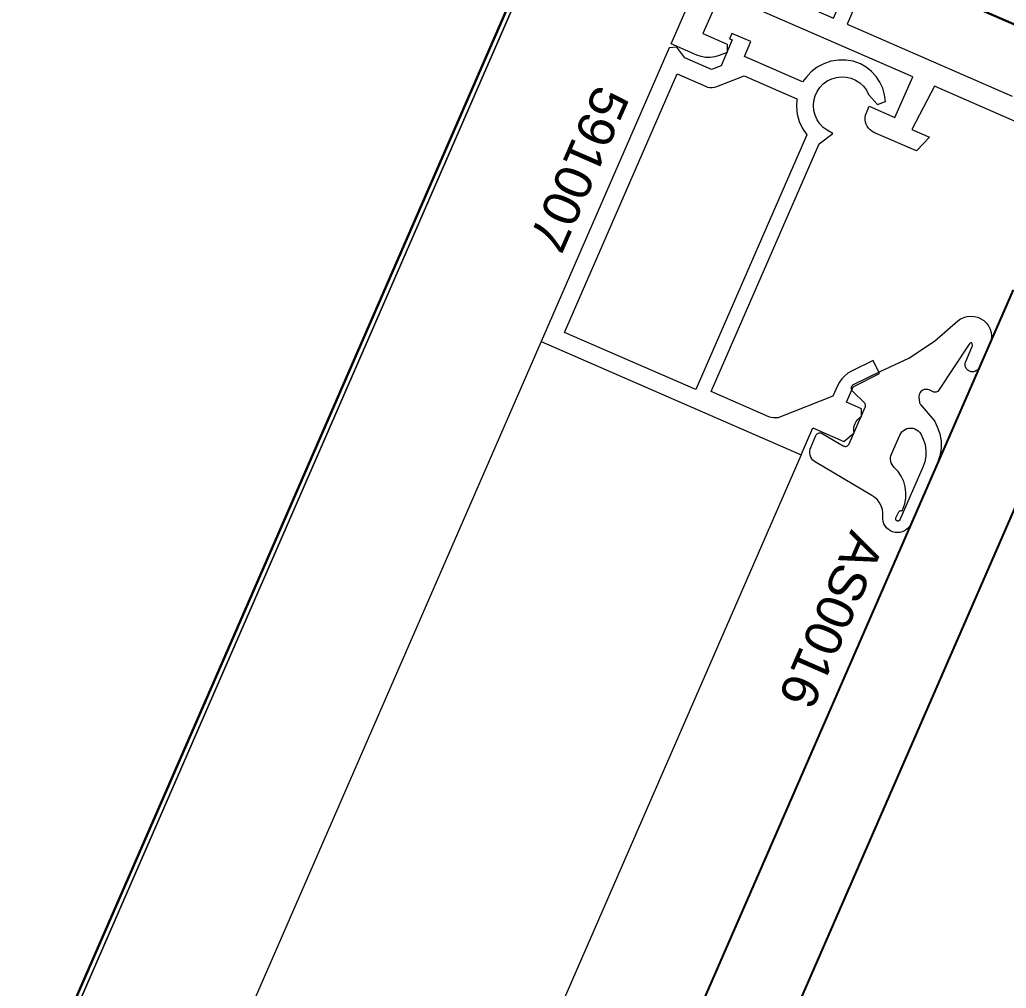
# Model space of a CAD drawing. Header units: millimetres. Extents: x -37281 to 954596, y -59787 to 956680.
# Drawn here: x 8216 to 8282.9, y -8674.5 to -8608.9 of the extents above; entities that cross this region are included whole.
import ezdxf
from ezdxf.enums import TextEntityAlignment as Align

# ---------------------------------------------------------------- set-up
doc = ezdxf.new("R2010")
doc.units = ezdxf.units.MM
doc.header["$MEASUREMENT"] = 0
doc.linetypes.add('Dot & Dashed', pattern=[670.277762, 352.777767, -176.388884, 0, -141.111112])
for name, color, linetype, lineweight in [('0_Pen_No__2', 8, 'Continuous', 15), ('0_Pen_No__5', 7, 'Continuous', 25), ('0_Pen_No__7', 7, 'Continuous', 35), ('0_Pen_No__9', 7, 'Continuous', 13), ('New_A-20-M_Roof_Pen_No__93', 8, 'Continuous', 13), ('New_A-25-M_Curtain_Wall_Pen_No__90', 8, 'Continuous', 20), ('New_A-25-M_Wall_Ext_Pen_No__87', 8, 'Continuous', 20)]:
    doc.layers.add(name, color=color, linetype=linetype, lineweight=lineweight)
for name, color, linetype in [('A-15-MG_Structural_Grid', 7, 'Continuous'), ('New_A-20-M_Roof', 7, 'Continuous'), ('New_A-25-M_Curtain_Wall', 7, 'Continuous'), ('New_A-25-M_Wall_Ext', 7, 'Continuous'), ('New_ArchiCAD Windows', 7, 'Continuous')]:
    doc.layers.add(name, color=color, linetype=linetype)
for name, color, linetype, lineweight, true_color in [('A-15-MG_Structural_Grid_Pen_No__163', 7, 'Continuous', 0, 0x750077), ('New_A-25-M_Curtain_Wall_Pen_No__69', 7, 'Continuous', 20, 0x606060), ('New_ArchiCAD Windows_Pen_No__23', 7, 'Continuous', 30, 0x2a2a2a)]:
    doc.layers.add(name, color=color, linetype=linetype, lineweight=lineweight, true_color=true_color)
doc.styles.add('GENERATED_STYLE_3', font='')
doc.styles.add('GENERATED_STYLE_4', font='')
doc.styles.get('GENERATED_STYLE_3').set_extended_font_data('Arial')
doc.styles.get('GENERATED_STYLE_4').set_extended_font_data('Swis721 BT')

# ---------------------------------------------------------------- blocks, each defined once
blk = doc.blocks.new('Wall_2_3', base_point=(10092.596, -4631.295))
at = {"layer": 'New_A-25-M_Wall_Ext_Pen_No__87', "linetype": 'Continuous', "flags": 128}
blk.add_lwpolyline([(10000.932, -4591.325), (2142.474, -22613.267)], dxfattribs=at)
blk = doc.blocks.new('Wall_4_3', base_point=(9982.587, -4632.604))
at = {"layer": 'New_A-25-M_Wall_Ext_Pen_No__87', "linetype": 'Continuous', "flags": 128}
blk.add_lwpolyline([(4871.77, -16353.328), (9982.587, -4632.604)], dxfattribs=at)
blk = doc.blocks.new('Triple Window 19[17]_3')
at = {"layer": 'New_ArchiCAD Windows_Pen_No__23', "linetype": 'Continuous'}
for p, q in [((8254.153, -8596.451), (8229.172, -8653.741)), ((8428.316, -8672.394), (8254.153, -8596.451)), ((8229.172, -8653.741), (8194.198, -8733.948))]:
    blk.add_line(p, q, dxfattribs=at)
blk = doc.blocks.new('Wall_139_3', base_point=(10165.916, -4712.544))
at = {"layer": 'New_ArchiCAD Windows', "color": 251, "linetype": 'Continuous', "lineweight": 20, "true_color": 0x606060}
blk.add_blockref('Triple Window 19[17]_3', (0, 0), dxfattribs=at)
blk = doc.blocks.new('Morph_1_3')
at = {"layer": 'New_A-20-M_Roof_Pen_No__93', "linetype": 'Continuous', "flags": 128}
blk.add_lwpolyline([(2064.531, -22792.012), (10012.822, -4564.059)], dxfattribs=at)
blk = doc.blocks.new('Standard grid marker')
at = {"layer": 'A-15-MG_Structural_Grid_Pen_No__163', "linetype": 'Continuous'}
blk.add_circle((31225.952, 0), 500, dxfattribs=at)
at = {"layer": 'A-15-MG_Structural_Grid_Pen_No__163', "style": 'GENERATED_STYLE_4'}
for tag, p in [('AC_MarkerText_1_0', (-500, 41.178)), ('AC_MarkerText_1_1', (31225.952, 41.178))]:
    blk.add_attdef(tag, text='', height=350, rotation=90, dxfattribs=at).set_placement(p, align=Align.MIDDLE_CENTER)
blk = doc.blocks.new('Beam_4_3', base_point=(10000.932, -4591.325))
at = {"layer": 'New_A-25-M_Curtain_Wall_Pen_No__69', "linetype": 'Dot & Dashed'}
blk.add_line((10000.932, -4591.325), (2142.472, -22613.266), dxfattribs=at)
at = {"layer": 'New_A-25-M_Curtain_Wall_Pen_No__90', "linetype": 'Continuous'}
blk.add_line((10000.932, -4591.325), (2142.472, -22613.266), dxfattribs=at)

msp = doc.modelspace()

# ---------------------------------------------------------------- linework, layer by layer
at = {"layer": '0_Pen_No__2', "linetype": 'Continuous', "flags": 128}
for points in [[(8263.117, -8607.996), (8262.318, -8609.829), (8263.968, -8610.549), (8263.958, -8611.103), (8263.428, -8611.311), (8263.128, -8611.402), (8262.817, -8611.446), (8262.503, -8611.44), (8262.194, -8611.385), (8261.898, -8611.283), (8260.16, -8610.525), (8269.353, -8589.442)], [(8288.544, -8596.719), (8281.211, -8593.522), (8280.435, -8591.547), (8276.677, -8589.908), (8275.078, -8593.575), (8270.495, -8591.576), (8264.3, -8605.784), (8271.175, -8608.782), (8271.694, -8607.591), (8272.611, -8607.99), (8272.091, -8609.182), (8283.274, -8614.058)], [(8290.1, -8618.671), (8278, -8613.395), (8276.479, -8616.331), (8277.676, -8616.854), (8276.796, -8617.779), (8273.91, -8616.52), (8273.771, -8616.447), (8273.646, -8616.352), (8273.537, -8616.239), (8273.447, -8616.11), (8273.379, -8615.969), (8273.333, -8615.819), (8273.311, -8615.664), (8273.314, -8615.507), (8273.341, -8615.352), (8273.393, -8615.204), (8273.593, -8614.746), (8275.334, -8615.505), (8276.533, -8612.755), (8264.434, -8607.479)], [(8274.157, -8614.634), (8274.682, -8614.421), (8274.625, -8613.966), (8274.499, -8613.525), (8274.307, -8613.108), (8274.055, -8612.725), (8273.746, -8612.386), (8273.39, -8612.097), (8272.994, -8611.866), (8272.511, -8611.702), (8272.007, -8611.618), (8271.497, -8611.619), (8270.994, -8611.703), (8270.511, -8611.868), (8270.062, -8612.11), (8269.659, -8612.423), (8269.313, -8612.798), (8269.074, -8613.103), (8265.131, -8611.383), (8265.571, -8610.375), (8264.288, -8609.816), (8264.128, -8610.182), (8264.311, -8610.262), (8263.552, -8612.004), (8262.893, -8612.262), (8261.103, -8611.481), (8260.556, -8610.742), (8260.04, -8610.8), (8251.366, -8630.691), (8268.966, -8638.365), (8269.765, -8636.532), (8271.874, -8637.451), (8272.562, -8636.884), (8272.539, -8636.723), (8272.544, -8636.559), (8272.575, -8636.399), (8272.631, -8636.245), (8272.712, -8636.103), (8272.815, -8635.976), (8272.937, -8635.868), (8273.075, -8635.781), (8273.056, -8635.24), (8272.048, -8634.8), (8272.508, -8633.746), (8274.295, -8632.857), (8273.849, -8631.962), (8272.388, -8632.689), (8272.148, -8632.83), (8271.929, -8633.004), (8271.737, -8633.206), (8271.574, -8633.433), (8271.445, -8633.68), (8271.131, -8634.4), (8267.568, -8635.8), (8267.416, -8635.846), (8267.258, -8635.867), (8267.1, -8635.864), (8266.943, -8635.835), (8266.794, -8635.782), (8262.874, -8634.073)], [(8262.874, -8634.073), (8270.187, -8617.301), (8271.126, -8616.607), (8270.744, -8616.375), (8270.474, -8616.179), (8270.243, -8615.939), (8270.055, -8615.664), (8269.917, -8615.36), (8269.833, -8615.038), (8269.804, -8614.706), (8269.833, -8614.374), (8269.918, -8614.051), (8270.057, -8613.748), (8270.245, -8613.473), (8270.478, -8613.234), (8270.747, -8613.038), (8271.046, -8612.891), (8271.366, -8612.797), (8271.697, -8612.759), (8272.03, -8612.777), (8272.355, -8612.853), (8272.662, -8612.982), (8272.943, -8613.162), (8273.189, -8613.387), (8273.393, -8613.65), (8273.549, -8613.945), (8274.157, -8614.634)]]:
    msp.add_lwpolyline(points, dxfattribs=at)
msp.add_lwpolyline([(8261.838, -8633.948), (8252.946, -8630.071), (8260.58, -8612.563), (8262.49, -8613.395), (8262.638, -8613.447), (8262.792, -8613.474), (8262.949, -8613.477), (8263.105, -8613.455), (8263.255, -8613.409), (8265.107, -8612.682), (8268.689, -8614.244), (8268.655, -8614.764), (8268.708, -8615.282), (8268.847, -8615.784), (8269.069, -8616.256), (8269.366, -8616.684)], close=True, dxfattribs=at)
at = {"layer": '0_Pen_No__5', "linetype": 'Continuous'}
for p, q in [((8283.336, -8627.176), (8143.474, -8947.924)), ((8288.836, -8629.575), (8148.974, -8950.322))]:
    msp.add_line(p, q, dxfattribs=at)
at = {"layer": '0_Pen_No__9', "linetype": 'Continuous'}
for p, q in [((8251.366, -8630.691), (8117.9, -8936.772)), ((8268.966, -8638.365), (8135.499, -8944.447))]:
    msp.add_line(p, q, dxfattribs=at)
at = {"layer": '0_Pen_No__9', "linetype": 'Continuous', "flags": 128}
for points in [[(8269.871, -8638.82), (8269.772, -8638.731), (8269.689, -8638.627), (8269.625, -8638.51), (8269.581, -8638.385), (8269.558, -8638.254), (8269.557, -8638.12), (8269.579, -8637.989), (8269.621, -8637.863), (8269.972, -8637.059), (8269.996, -8637.014), (8270.028, -8636.974), (8270.065, -8636.94), (8270.108, -8636.913), (8270.154, -8636.893), (8270.204, -8636.882), (8270.254, -8636.879), (8270.305, -8636.884), (8270.353, -8636.898), (8270.399, -8636.92), (8271.814, -8637.75), (8271.859, -8637.772), (8271.908, -8637.786), (8271.958, -8637.791), (8272.009, -8637.788), (8272.058, -8637.777), (8272.105, -8637.757), (8272.148, -8637.73), (8272.185, -8637.696), (8272.216, -8637.656), (8272.24, -8637.611), (8273.316, -8635.145), (8273.331, -8635.102), (8273.339, -8635.057), (8273.34, -8635.012), (8273.335, -8634.966), (8273.322, -8634.922), (8273.303, -8634.88), (8273.278, -8634.842), (8273.247, -8634.808), (8272.472, -8634.071), (8272.439, -8634.034), (8272.412, -8633.991), (8272.393, -8633.945), (8272.382, -8633.896), (8272.379, -8633.846), (8272.384, -8633.796), (8272.398, -8633.748), (8272.42, -8633.703), (8272.448, -8633.662), (8272.484, -8633.626), (8272.524, -8633.597), (8272.569, -8633.574), (8274.384, -8632.695), (8276.27, -8631.806), (8278.015, -8630.664), (8279.585, -8629.291), (8279.781, -8629.154), (8279.998, -8629.052), (8280.228, -8628.989), (8280.467, -8628.967), (8280.705, -8628.985), (8280.937, -8629.044), (8281.156, -8629.141), (8281.354, -8629.274), (8281.527, -8629.44), (8281.669, -8629.632), (8281.777, -8629.846), (8281.846, -8630.075), (8281.875, -8630.312), (8281.863, -8630.551), (8281.04, -8632.442), (8281.001, -8632.514), (8280.951, -8632.58), (8280.89, -8632.636), (8280.821, -8632.681), (8280.745, -8632.714), (8280.665, -8632.735), (8280.583, -8632.742), (8280.501, -8632.735), (8280.421, -8632.715), (8280.345, -8632.682), (8280.276, -8632.637), (8280.215, -8632.582), (8280.164, -8632.517), (8280.124, -8632.444), (8280.097, -8632.366), (8280.084, -8632.285), (8280.083, -8632.202), (8280.097, -8632.121), (8280.123, -8632.042), (8280.547, -8631.069), (8280.564, -8631.024), (8280.574, -8630.977), (8280.577, -8630.929), (8280.571, -8630.882), (8280.559, -8630.836), (8280.539, -8630.792), (8280.512, -8630.752), (8280.47, -8630.772), (8280.431, -8630.798), (8280.397, -8630.83), (8280.368, -8630.867), (8278.279, -8634.004), (8278.227, -8634.069), (8278.161, -8634.096), (8278.116, -8634.11), (8278.069, -8634.116), (8278.022, -8634.116), (8277.975, -8634.108), (8277.93, -8634.092), (8277.647, -8633.969), (8277.564, -8633.941), (8277.478, -8633.928), (8277.391, -8633.93), (8277.306, -8633.947), (8277.225, -8633.979), (8277.15, -8634.025), (8277.085, -8634.082), (8277.031, -8634.151), (8276.989, -8634.227), (8276.961, -8634.31), (8276.948, -8634.396), (8276.95, -8634.483), (8276.985, -8634.794), (8276.993, -8634.837), (8277.008, -8634.879), (8277.029, -8634.918), (8277.055, -8634.954), (8277.983, -8636.043), (8278.024, -8636.099), (8278.057, -8636.16), (8278.199, -8636.473), (8278.368, -8636.946), (8278.456, -8637.44), (8278.459, -8637.942), (8278.38, -8638.438), (8278.218, -8638.913), (8276.421, -8643.034), (8276.343, -8643.18), (8276.241, -8643.311), (8276.119, -8643.424), (8275.98, -8643.514), (8275.828, -8643.581), (8275.667, -8643.621), (8275.502, -8643.635), (8275.336, -8643.62), (8275.176, -8643.579), (8275.024, -8643.511), (8274.886, -8643.42), (8274.764, -8643.307), (8274.663, -8643.175), (8274.586, -8643.029), (8274.533, -8642.871), (8274.507, -8642.707), (8274.509, -8642.541), (8274.512, -8642.299), (8274.476, -8642.059), (8274.401, -8641.828), (8274.291, -8641.612), (8274.147, -8641.416), (8273.973, -8641.247), (8273.774, -8641.108)], [(8275.658, -8637.029), (8275.722, -8636.91), (8275.806, -8636.803), (8275.906, -8636.713), (8276.02, -8636.64), (8276.145, -8636.587), (8276.277, -8636.557), (8276.412, -8636.549), (8276.546, -8636.563), (8276.676, -8636.601), (8276.798, -8636.659), (8276.908, -8636.738), (8277.004, -8636.833), (8277.082, -8636.944), (8277.253, -8637.296), (8277.367, -8637.672), (8277.421, -8638.06), (8277.414, -8638.452), (8277.345, -8638.838), (8277.217, -8639.208), (8275.668, -8642.76), (8275.656, -8642.782), (8275.641, -8642.802), (8275.623, -8642.819), (8275.602, -8642.832), (8275.579, -8642.842), (8275.555, -8642.848), (8275.531, -8642.85), (8275.506, -8642.848), (8275.482, -8642.842), (8275.459, -8642.833), (8275.439, -8642.819), (8275.42, -8642.802), (8275.405, -8642.783), (8275.393, -8642.761), (8275.385, -8642.738), (8275.381, -8642.713), (8275.381, -8642.688), (8275.385, -8642.664), (8275.393, -8642.641), (8275.54, -8642.304), (8275.561, -8642.263), (8275.589, -8642.226), (8275.622, -8642.194), (8275.659, -8642.167), (8275.701, -8642.146), (8275.744, -8642.132), (8275.79, -8642.125), (8275.836, -8642.125), (8275.873, -8642.045), (8275.999, -8641.682), (8276.068, -8641.303), (8276.078, -8640.919), (8276.03, -8640.537), (8275.923, -8640.168), (8275.761, -8639.819), (8275.547, -8639.5), (8275.287, -8639.217), (8275.203, -8639.126), (8275.135, -8639.024), (8275.083, -8638.912), (8275.049, -8638.794), (8275.033, -8638.672), (8275.036, -8638.549), (8275.058, -8638.428), (8275.099, -8638.312)]]:
    msp.add_lwpolyline(points, close=True, dxfattribs=at)

# ---------------------------------------------------------------- block references
at = {"layer": 'A-15-MG_Structural_Grid', "color": 8, "linetype": 'Continuous', "lineweight": 15, "zscale": 1000, "rotation": 246.440411583993}
msp.add_blockref('Standard grid marker', (20514.683, 19955.364), dxfattribs=at)
at = {"layer": 'New_A-20-M_Roof', "linetype": 'Continuous', "lineweight": 0}
msp.add_blockref('Morph_1_3', (0, 0), dxfattribs=at)
at = {"layer": 'New_A-25-M_Curtain_Wall', "color": 8, "lineweight": 20}
msp.add_blockref('Beam_4_3', (10000.932, -4591.325), dxfattribs=at)
at = {"layer": 'New_A-25-M_Wall_Ext', "color": 250, "lineweight": 50, "true_color": 0x2a2a2a}
for name, p in [('Wall_4_3', (9982.587, -4632.604)), ('Wall_139_3', (10165.916, -4712.544)), ('Wall_2_3', (10092.596, -4631.295))]:
    msp.add_blockref(name, p, dxfattribs=at)

# ---------------------------------------------------------------- texts
at = {"layer": '0_Pen_No__7', "linetype": 'Continuous', "char_height": 2.5, "attachment_point": 7, "rotation": 246.44041, "style": 'GENERATED_STYLE_3'}
for s, insert in [('\\A1;{\\fArial|b0|i0|c0|p34;591007}', (8255.07, -8613.163)), ('\\A1;{\\fArial|b0|i0|c0|p34;AS0016}', (8272.344, -8643.35))]:
    msp.add_mtext(s, dxfattribs=dict(at, insert=insert))

doc.saveas('drawing.dxf')
